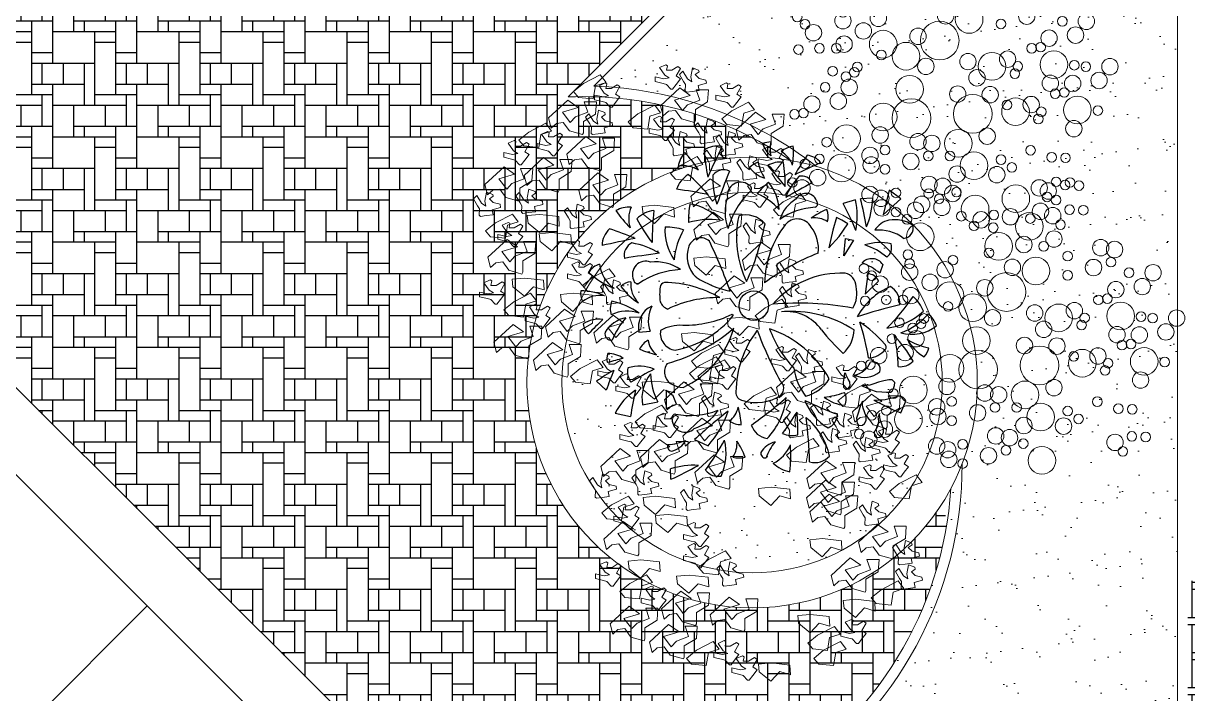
# Model space of a CAD drawing. Header units: millimetres. Extents: x 383 to 523, y 252 to 344.
# Drawn here: x 507.16 to 515.47, y 327.76 to 332.53 of the extents above; entities that cross this region are included whole.
import ezdxf

# ---------------------------------------------------------------- set-up
doc = ezdxf.new("R2010")
doc.units = ezdxf.units.MM
doc.header["$MEASUREMENT"] = 0
doc.layers.add('muebles', color=193, linetype='Continuous')
for name, color, linetype, lineweight in [('muros', 5, 'Continuous', 30), ('plantas', 76, 'Continuous', 15), ('vegetacion', 104, 'Continuous', 0)]:
    doc.layers.add(name, color=color, linetype=linetype, lineweight=lineweight)
pattern_1 = [(37.5, (238.1365, 107.74465), (-0.01200023, 0.36705993), [0, -0.28956, 0, -0.32385, 0, -0.3095625]), (7.5, (238.1365, 107.74465), (0.33714246, 0.5376188), [0, -0.15621, 0, -0.260985, 0, -0.1000125]), (327.5, (237.90218, 107.74465), (0.59324428, 0.0010779), [0, -0.09525, 0, -0.3429, 0, -0.447675]), (317.5, (237.9022, 107.74465), (0.57266734, 0.167197), [0, -0.047625, 0, -0.22479, 0, -0.257175])]
pattern_2 = [(90, (0, 0.225), (-0.6, 4e-17), [0.075, -0.15, 0.3, -0.225]), (0, (0.375, 0.225), (0, 0.75), [0.45, -0.15]), (90, (0.075, 0.15), (-0.6, 4e-17), [0.075, -0.225, 0.075, -0.375]), (0, (0.075, 0.15), (0, 0.75), [0.15, -0.45]), (90, (0.825, -0.225), (-0.6, 4e-17), [0.525, -0.225]), (0, (0.225, 0.075), (0, 0.75), [0.15, -0.45]), (90, (0.375, 0), (-0.6, 4e-17), [0.6, -0.15]), (0, (0.225, 0), (0, 0.75), [0.45, -0.15]), (90, (0.675, -0.3), (-0.6, 4e-17), [0.525, -0.225]), (90, (0.525, 0.225), (-0.6, 4e-17), [0.225, -0.525]), (0, (0.525, 0.3), (0, 0.75), [0.45, -0.15]), (90, (0.75, 0.3), (-0.6, 4e-17), [0.15, -0.6]), (0, (0.375, 0.45), (0, 0.75), [0.525, -0.075]), (0, (0.225, 0.6), (0, 0.75), [0.375, -0.225]), (90, (0.45, 0.6), (-0.6, 4e-17), [0.15, -0.6]), (90, (0.3, 0.3), (-0.6, 4e-17), [0.225, -0.075, 0.15, -0.3]), (0, (0.075, 0.525), (0, 0.75), [0.3, -0.3])]

# ---------------------------------------------------------------- blocks, each defined once
blk = doc.blocks.new('dfghjlkññpo')
at = {"layer": 'vegetacion', "lineweight": 0}
for centre, radius in [((443.2989, 257.3986), 0.0537), ((443.4089, 257.4379), 0.0314), ((443.4993, 257.434), 0.0314), ((442.5757, 257.3619), 0.0314), ((442.7329, 257.3619), 0.0537), ((443.1456, 257.3279), 0.0904), ((443.3499, 257.3397), 0.0314), ((442.4893, 257.2518), 0.0537), ((442.6622, 257.2715), 0.0537), ((443.3067, 257.2454), 0.0537), ((443.4968, 257.2568), 0.0314), ((443.5871, 257.2529), 0.0314), ((442.4343, 257.1929), 0.0314), ((442.7895, 257.2136), 0.0314), ((442.9191, 257.19), 0.0537), ((443.0017, 257.2215), 0.0314), ((443.1103, 257.21), 0.0537), ((443.2335, 257.1468), 0.0904), ((443.2399, 257.1983), 0.0314), ((443.3867, 257.2175), 0.0537), ((442.5207, 257.079), 0.0904), ((442.872, 257.1507), 0.0314), ((442.9977, 257.139), 0.0314), ((443.4378, 257.1586), 0.0314), ((443.0331, 257.0172), 0.0904), ((443.1981, 257.0289), 0.0537), ((443.3946, 257.0643), 0.0537), ((443.7006, 257.0078), 0.0537), ((442.4398, 256.9621), 0.0314), ((442.9702, 256.9739), 0.0314), ((443.3278, 257.0172), 0.0314), ((443.4845, 256.9528), 0.0314), ((443.791, 256.996), 0.0537), ((442.1529, 256.8718), 0.0314), ((442.4516, 256.9032), 0.0314), ((442.6834, 256.8639), 0.0537), ((442.7345, 256.9268), 0.0314), ((443.1235, 256.8796), 0.0537), ((443.2767, 256.8561), 0.0904), ((443.6535, 256.8781), 0.0537), ((443.7674, 256.9135), 0.0314), ((442.204, 256.8246), 0.0314), ((442.4516, 256.8482), 0.0537), ((442.5852, 256.7814), 0.0537), ((443.0842, 256.7185), 0.1264), ((443.4845, 256.8271), 0.0314), ((443.8858, 256.8443), 0.0314), ((444.0429, 256.8443), 0.0537), ((442.259, 256.7696), 0.0537), ((442.7148, 256.6949), 0.0904), ((442.9427, 256.746), 0.0537), ((443.7993, 256.7342), 0.0537), ((443.9722, 256.7539), 0.0537), ((442.1608, 256.6596), 0.0314), ((442.2983, 256.6674), 0.0314), ((442.4083, 256.6674), 0.0314), ((442.4594, 256.6949), 0.0537), ((442.8641, 256.6164), 0.0904), ((443.6854, 256.6674), 0.0314), ((443.7443, 256.6753), 0.0314), ((442.703, 256.6242), 0.0314), ((442.9938, 256.5496), 0.0537), ((443.2689, 256.581), 0.0537), ((443.426, 256.5496), 0.0904), ((443.5282, 256.5967), 0.0537), ((443.8307, 256.5614), 0.0904), ((444.1968, 256.548), 0.0537), ((442.3848, 256.5181), 0.0314), ((442.5262, 256.5103), 0.0314), ((442.5459, 256.5456), 0.0314), ((443.3278, 256.4749), 0.0537), ((443.5753, 256.5024), 0.0314), ((443.595, 256.5496), 0.0314), ((443.9643, 256.5574), 0.0314), ((444.0397, 256.548), 0.0314), ((442.4927, 256.4129), 0.0537), ((442.4712, 256.4828), 0.0314), ((442.8877, 256.4003), 0.0904), ((443.8072, 256.4395), 0.0537), ((443.9532, 256.4379), 0.0537), ((444.1261, 256.4576), 0.0537), ((442.3355, 256.4129), 0.0314), ((442.4219, 256.3226), 0.0537), ((443.2021, 256.3688), 0.0537), ((443.4142, 256.3649), 0.0537), ((443.8393, 256.3711), 0.0314), ((443.8982, 256.379), 0.0314), ((442.249, 256.3029), 0.0537), ((442.7148, 256.2195), 0.0904), ((442.8995, 256.2116), 0.1264), ((443.3003, 256.2391), 0.1264), ((443.5799, 256.2533), 0.0904), ((443.5243, 256.2981), 0.0314), ((443.6821, 256.3004), 0.0537), ((443.9846, 256.265), 0.0904), ((442.1351, 256.2361), 0.0314), ((442.194, 256.244), 0.0314), ((443.7292, 256.2061), 0.0314), ((443.7489, 256.2533), 0.0314), ((444.1182, 256.2611), 0.0314), ((442.4751, 256.078), 0.0904), ((442.6952, 256.1016), 0.0537), ((443.3946, 256.0938), 0.0537), ((443.9611, 256.1432), 0.0537), ((442.3455, 256.0545), 0.0314), ((442.9427, 256.0584), 0.0537), ((443.0331, 256.0466), 0.0537), ((443.206, 256.0466), 0.0904), ((442.6284, 255.968), 0.0537), ((442.7266, 256.0034), 0.0314), ((443.0095, 255.9641), 0.0314), ((443.151, 255.9641), 0.0314), ((443.3081, 255.9012), 0.0904), ((443.6782, 256.0018), 0.0314), ((442.204, 255.913), 0.0314), ((442.2983, 255.9445), 0.0314), ((442.4437, 255.8855), 0.0904), ((442.6362, 255.9052), 0.0537), ((442.8956, 255.9287), 0.0537), ((443.485, 255.9405), 0.0314), ((443.5557, 255.8894), 0.0314), ((443.8162, 255.9561), 0.0314), ((443.9065, 255.9522), 0.0314), ((442.2865, 255.8226), 0.0537), ((442.7266, 255.8777), 0.0314), ((443.1981, 255.8462), 0.0537), ((443.4575, 255.8423), 0.0537), ((442.1215, 255.7912), 0.0314), ((442.1844, 255.7558), 0.0537), ((442.6284, 255.7126), 0.0537), ((443.0141, 255.7785), 0.0537), ((443.1045, 255.7667), 0.0537), ((443.794, 255.7357), 0.0537), ((443.904, 255.775), 0.0314), ((443.9944, 255.7711), 0.0314), ((442.6998, 255.6881), 0.0537), ((442.798, 255.7235), 0.0314), ((442.967, 255.6488), 0.0537), ((443.0809, 255.6842), 0.0314), ((443.1942, 255.7283), 0.0314), ((443.316, 255.6183), 0.0904), ((443.8451, 255.6768), 0.0314), ((442.7076, 255.6253), 0.0537), ((442.798, 255.5978), 0.0314)]:
    blk.add_circle(centre, radius, dxfattribs=at)
blk = doc.blocks.new('BRANCHO1', base_point=(16.66, 36.12))
for p, q in [((16.573, 36.1498), (16.6363, 36.2083)), ((16.6707, 36.1837), (16.619, 36.1683)), ((16.6363, 36.2083), (16.6707, 36.1837)), ((16.7024, 36.1683), (16.6909, 36.2022)), ((16.6909, 36.2022), (16.7311, 36.2022)), ((16.7311, 36.2022), (16.7283, 36.1621)), ((16.5817, 36.1159), (16.573, 36.1498)), ((16.619, 36.1683), (16.6449, 36.1344)), ((16.6449, 36.1344), (16.6622, 36.1529)), ((16.6622, 36.1529), (16.7024, 36.1683)), ((16.7283, 36.1621), (16.688, 36.1375)), ((16.5989, 36.1313), (16.5817, 36.1159)), ((16.6219, 36.1344), (16.5989, 36.1313)), ((16.642, 36.1067), (16.6219, 36.1344)), ((16.6851, 36.0944), (16.642, 36.1067)), ((16.688, 36.1005), (16.6851, 36.0944)), ((16.688, 36.1375), (16.688, 36.1005))]:
    blk.add_line(p, q)
blk = doc.blocks.new('BRANCHO2', base_point=(16.83, 36.07))
for p, q in [((16.7826, 36.0972), (16.8244, 36.1012)), ((16.8244, 36.1012), (16.8867, 36.0942)), ((16.7857, 36.0721), (16.7826, 36.0972)), ((16.8235, 36.041), (16.7857, 36.0721)), ((16.8534, 36.0726), (16.8235, 36.041)), ((16.8887, 36.0624), (16.8534, 36.0726)), ((16.8867, 36.0942), (16.8887, 36.0624))]:
    blk.add_line(p, q)
blk = doc.blocks.new('BRANCHO3', base_point=(16.71, 35.96))
for p, q in [((16.6899, 36.0349), (16.6698, 36.0256)), ((16.6698, 36.0256), (16.687, 36.001)), ((16.6956, 36.0318), (16.6899, 36.0349)), ((16.6927, 36.0165), (16.6956, 36.0318)), ((16.7301, 36.0288), (16.71, 36.0165)), ((16.7243, 35.9979), (16.7387, 36.0226)), ((16.7387, 36.0226), (16.7301, 36.0288)), ((16.6554, 35.9949), (16.6554, 35.9795)), ((16.6841, 35.9887), (16.6554, 35.9949)), ((16.7014, 35.9918), (16.6841, 35.9887)), ((16.687, 36.001), (16.7014, 35.9918)), ((16.71, 36.0165), (16.6927, 36.0165)), ((16.7387, 35.9887), (16.7243, 35.9979)), ((16.7243, 35.9702), (16.7387, 35.9887)), ((16.6554, 35.9795), (16.6812, 35.9733)), ((16.6812, 35.9733), (16.6927, 35.9702)), ((16.6927, 35.9702), (16.7071, 35.9548)), ((16.7071, 35.9548), (16.7128, 35.9548)), ((16.7128, 35.9548), (16.7243, 35.9702))]:
    blk.add_line(p, q)
blk = doc.blocks.new('dfdfdf dff')
at = {"layer": 'vegetacion', "color": 104, "lineweight": 25}
for p, q in [((752.1212, 199.0426), (752.0861, 198.8955)), ((752.1901, 198.9913), (752.1212, 199.0426)), ((751.9217, 198.9847), (751.8483, 198.9627)), ((752.025, 198.9945), (751.9514, 198.9901)), ((752.0861, 198.8955), (752.1901, 198.9913)), ((751.8091, 198.8789), (751.7864, 198.8055)), ((751.8403, 198.8632), (751.8091, 198.8789)), ((751.8233, 198.7671), (751.8755, 198.8418)), ((751.8755, 198.8418), (751.8403, 198.8632)), ((751.7864, 198.8055), (751.7635, 198.6999)), ((751.7635, 198.6999), (751.8233, 198.7671)), ((751.8528, 198.6515), (751.8615, 198.7546)), ((751.9089, 198.7451), (751.8528, 198.6515)), ((751.8615, 198.7546), (751.9089, 198.7451)), ((751.9951, 198.5459), (751.9792, 198.4237)), ((752.0832, 198.6002), (752.0653, 198.5494)), ((751.9792, 198.4237), (752.0577, 198.5016)), ((751.1882, 198.3052), (751.1942, 198.2979)), ((750.634, 198.1985), (750.7003, 198.2049)), ((751.8516, 197.9262), (751.8486, 197.9019)), ((751.856, 197.9562), (751.8516, 197.9262)), ((751.8628, 197.9541), (751.856, 197.9562)), ((751.8659, 197.9435), (751.8628, 197.9541)), ((751.8783, 197.9196), (751.8659, 197.9435)), ((751.8879, 197.9041), (751.8783, 197.9196)), ((752.1199, 197.916), (752.0894, 197.9099)), ((752.1389, 197.9153), (752.1199, 197.916)), ((752.1551, 197.8991), (752.1389, 197.9153)), ((750.3822, 197.9068), (750.4395, 197.8536)), ((750.7957, 197.8522), (750.7952, 197.7447)), ((750.8374, 197.8203), (750.7957, 197.8522)), ((751.8486, 197.9019), (751.8506, 197.8715)), ((751.8506, 197.8715), (751.8647, 197.8592)), ((751.8647, 197.8592), (751.8774, 197.8635)), ((751.8774, 197.8635), (751.8888, 197.88)), ((751.8888, 197.88), (751.8879, 197.9041)), ((751.9847, 197.8827), (751.9579, 197.8806)), ((751.9579, 197.8806), (751.9843, 197.8707)), ((751.9843, 197.8707), (752.0112, 197.8576)), ((752.006, 197.8839), (751.9847, 197.8827)), ((752.031, 197.8925), (752.006, 197.8839)), ((752.0112, 197.8576), (752.0434, 197.8463)), ((752.0573, 197.9019), (752.031, 197.8925)), ((752.0434, 197.8463), (752.0786, 197.8442)), ((752.0894, 197.9099), (752.0573, 197.9019)), ((752.0786, 197.8442), (752.1061, 197.8423)), ((752.1287, 197.8419), (752.1392, 197.849)), ((752.1392, 197.849), (752.1473, 197.8652)), ((752.1473, 197.8652), (752.1525, 197.8812)), ((752.1525, 197.8812), (752.1551, 197.8991)), ((750.6552, 197.7674), (750.7456, 197.7849)), ((750.8574, 197.7711), (750.8374, 197.8203)), ((751.9618, 197.7883), (751.9508, 197.7645)), ((751.9619, 197.7645), (751.9618, 197.7883)), ((752.1061, 197.8423), (752.1287, 197.8419)), ((752.1907, 197.7189), (752.2196, 197.7898)), ((750.4936, 197.7185), (750.5846, 197.6979)), ((750.7952, 197.7447), (750.8574, 197.7711)), ((751.9395, 197.7243), (751.9277, 197.6877)), ((751.9508, 197.7645), (751.9395, 197.7243)), ((751.9669, 197.7472), (751.9619, 197.7645)), ((751.9745, 197.725), (751.9669, 197.7472)), ((751.984, 197.6972), (751.9745, 197.725)), ((752.0646, 197.7159), (752.055, 197.6952)), ((752.0648, 197.6921), (752.0646, 197.7159)), ((751.9277, 197.6877), (751.9312, 197.6561)), ((751.9312, 197.6561), (751.9418, 197.645)), ((751.9418, 197.645), (751.9627, 197.6473)), ((751.9627, 197.6473), (751.9744, 197.6573)), ((751.9744, 197.6573), (751.9848, 197.6745)), ((751.9848, 197.6745), (751.984, 197.6972)), ((752.0697, 197.6749), (752.0648, 197.6921)), ((752.0773, 197.6526), (752.0697, 197.6749)), ((752.0868, 197.6248), (752.0773, 197.6526)), ((752.0315, 197.6062), (752.0341, 197.5837)), ((752.0341, 197.5837), (752.0447, 197.5726)), ((752.0447, 197.5726), (752.0656, 197.575)), ((752.0656, 197.575), (752.0772, 197.585)), ((752.0772, 197.585), (752.0876, 197.6021)), ((752.0876, 197.6021), (752.0868, 197.6248)), ((750.9648, 197.5608), (751.0452, 197.524)), ((750.8238, 197.3251), (750.8222, 197.387))]:
    blk.add_line(p, q, dxfattribs=at)
blk.add_circle((751.3168, 198.356), 0.0873, dxfattribs=at)
for centre, radius, start, end in [((751.0974, 199.1738), 0.1305, 76.53875, 125.84184), ((756.1952, 196.833), 5.6364, 154.03525, 156.06796), ((751.5006, 199.3541), 0.1354, 194.09401, 232.54421), ((751.4245, 199.1452), 0.1834, 92.2, 107.38014), ((751.6038, 199.2894), 0.1904, 168.15583, 192.98708), ((751.5755, 199.1536), 0.1519, 99.10708, 128.93763), ((750.9103, 199.2704), 0.6421, 352.83339, 2.95762), ((751.0419, 199.1497), 0.1787, 139.2446, 169.07516), ((750.3549, 198.7503), 0.7554, 32.97092, 43.09514), ((753.0778, 199.4861), 2.0672, 185.73517, 190.21911), ((751.4052, 199.1414), 0.1502, 18.98732, 60.13102), ((753.0829, 198.2566), 1.7571, 145.59764, 150.08158), ((751.6248, 199.1388), 0.1109, 36.40122, 85.70432), ((750.8979, 199.0097), 0.1768, 59.12485, 100.26854), ((751.1384, 199.0801), 0.0827, 65.60143, 141.68652), ((751.4271, 199.2768), 0.1693, 215.72321, 254.17342), ((751.4349, 198.9991), 0.2292, 113.82921, 129.00934), ((751.5769, 199.2492), 0.238, 189.78504, 214.61629), ((751.4717, 199.0672), 0.1411, 81.28942, 120.82175), ((749.9311, 197.8402), 1.9934, 37.89155, 42.55796), ((750.4825, 199.0558), 1.0217, 0.48448, 8.49093), ((753.6549, 194.8244), 4.7909, 113.89772, 115.93043), ((751.014, 198.9933), 0.166, 121.42695, 160.95928), ((750.133, 198.2329), 1.202, 40.62201, 48.62846), ((751.5377, 199.1066), 0.4648, 176.93817, 198.61502), ((757.9088, 196.4685), 7.2524, 158.2542, 159.92237), ((751.2384, 199.0104), 0.0792, 53.45646, 188.7409), ((751.2035, 198.9158), 0.2645, 2.43197, 40.88218), ((751.874, 198.8539), 0.3951, 136.80064, 158.47749), ((751.6001, 199.0555), 0.0703, 25.4639, 101.549), ((750.5589, 196.7213), 2.3452, 78.02907, 82.69548), ((751.623, 198.6919), 0.4747, 133.12166, 165.00702), ((751.2784, 199.0512), 0.024, 327.42984, 72.51528), ((751.6229, 198.8034), 0.3582, 127.59604, 142.77618), ((751.1913, 198.6782), 0.3719, 41.9891, 66.82035), ((754.5687, 193.6486), 6.1646, 118.11668, 119.78484), ((751.6269, 198.9554), 0.0674, 13.31894, 148.60337), ((751.35, 198.8707), 0.4214, 167.73357, 182.91371), ((750.8876, 198.6537), 0.3112, 42.5695, 81.0197), ((751.4085, 198.9125), 0.2629, 160.92598, 201.84158), ((751.6838, 198.7985), 0.2235, 120.78846, 161.70406), ((751.6752, 198.96), 0.0204, 287.29231, 32.37775), ((750.2609, 198.1186), 1.7978, 22.34047, 28.00221), ((751.4516, 198.888), 0.48, 349.67766, 11.61801), ((748.6415, 198.1893), 3.4054, 10.74004, 13.60162), ((751.4437, 199.0338), 0.5826, 338.88275, 356.12929), ((750.5818, 198.7634), 0.1787, 88.227, 118.05756), ((751.1224, 199.3458), 0.7554, 214.20702, 224.33124), ((750.75, 198.873), 0.1768, 157.03362, 198.17731), ((750.7405, 198.7562), 0.166, 96.34288, 135.87521), ((753.057, 198.7008), 2.3452, 174.60668, 179.27309), ((751.8194, 198.7623), 0.6056, 167.95351, 205.7832), ((751.2698, 198.7457), 0.1492, 40.0288, 106.57667), ((751.7023, 198.5376), 0.4035, 92.98414, 124.86949), ((751.9969, 198.3757), 0.6043, 113.9369, 124.06112), ((751.6156, 198.8844), 0.1429, 347.95688, 17.78744), ((750.5461, 198.7145), 0.1305, 131.46032, 180.76341), ((749.8061, 196.8512), 2.0672, 67.08305, 71.567), ((751.676, 199.4486), 1.202, 208.6737, 216.68015), ((751.0996, 198.8049), 0.3112, 176.28246, 214.73266), ((750.7862, 198.4015), 0.4214, 74.38845, 89.56859), ((751.0568, 198.4308), 0.4375, 82.12663, 106.95788), ((749.7538, 199.1751), 1.6639, 336.02091, 348.43912), ((751.9671, 198.4766), 0.5865, 142.26518, 178.43406), ((751.576, 198.7792), 0.092, 28.16378, 142.23256), ((751.4995, 198.6971), 0.2014, 351.78737, 38.53965), ((751.6778, 198.7363), 0.1414, 56.7635, 97.9072), ((752.1506, 198.7314), 0.1361, 103.19528, 147.9462), ((752.1527, 198.6685), 0.1982, 56.25338, 99.6525), ((752.2013, 198.8187), 0.0633, 275.16293, 13.38986), ((751.7091, 193.2268), 5.6364, 101.2342, 103.26691), ((751.2798, 198.5908), 0.4375, 150.34428, 175.17553), ((751.0018, 198.6834), 0.0755, 47.1554, 159.21839), ((752.0608, 198.5638), 0.2412, 52.69721, 96.09413), ((750.6284, 198.654), 0.0827, 115.61564, 191.70073), ((750.5149, 198.2703), 0.4648, 58.68714, 80.36399), ((751.0912, 198.6495), 0.1711, 159.21839, 226.92974), ((748.1331, 197.346), 3.2352, 19.80028, 25.50047), ((752.065, 198.4403), 0.2903, 76.57537, 107.87794), ((751.8612, 198.3553), 0.3791, 49.58832, 72.38522), ((752.0655, 198.7008), 0.0704, 306.03488, 18.07194), ((751.688, 191.475), 7.2524, 97.37979, 99.04796), ((750.6744, 198.5411), 0.0792, 68.56126, 203.8457), ((750.7326, 198.3536), 0.2629, 55.46058, 96.37618), ((752.2395, 197.3141), 1.4582, 111.76288, 126.07694), ((752.018, 198.557), 0.0782, 33.49602, 137.36996), ((751.8321, 198.2666), 0.3665, 50.4916, 69.50718), ((750.4304, 198.4957), 0.1108, 105.59255, 148.49779), ((750.6482, 198.8856), 0.4557, 226.74283, 249.22665), ((750.6045, 198.6276), 0.2054, 187.03535, 234.97541), ((750.9007, 198.0958), 0.4747, 92.29514, 124.1805), ((751.8337, 198.0138), 0.5354, 87.26099, 139.06893), ((751.842, 198.4677), 0.0827, 1.94169, 77.92382), ((751.9928, 198.4763), 0.0696, 21.31822, 88.14247), ((750.5923, 198.4098), 0.0887, 94.30237, 137.20761), ((750.8242, 198.6815), 0.3646, 215.45266, 237.93647), ((750.7495, 198.486), 0.1643, 175.74518, 223.68523), ((750.6259, 198.5111), 0.024, 184.78688, 289.87232), ((751.0706, 198.4209), 0.3133, 171.71503, 187.54636), ((750.7884, 198.4655), 0.0279, 93.97606, 178.96066), ((750.7796, 197.8222), 0.6712, 60.03687, 89.40744), ((751.314, 199.0674), 0.6404, 237.97339, 257.65436), ((751.7617, 198.4294), 0.168, 328.52121, 14.1457), ((752.2955, 198.0885), 0.4164, 113.67715, 151.17661), ((752.07, 198.3704), 0.1152, 355.01671, 59.63393), ((750.3763, 198.4256), 0.0887, 167.34222, 210.24746), ((750.284, 198.0805), 0.3646, 66.61336, 89.09717), ((750.4027, 198.2529), 0.1643, 80.86459, 128.80465), ((751.0998, 197.7325), 0.6713, 88.71579, 115.92673), ((751.3036, 199.0567), 1.1575, 313.92827, 326.07532), ((752.1126, 198.2395), 0.2286, 21.56533, 48.50014), ((750.5747, 198.337), 0.1108, 156.05204, 198.95728), ((750.3771, 197.9366), 0.4557, 55.32318, 77.80699), ((750.7712, 198.2275), 0.1403, 115.65565, 191.94264), ((750.8798, 198.2675), 0.1902, 152.95421, 199.2105), ((750.8279, 198.4056), 0.0726, 200.84041, 252.65251), ((751.5823, 196.5903), 1.7808, 79.56021, 94.93332), ((752.7733, 195.7697), 2.6567, 102.79823, 108.49225), ((750.3975, 198.1021), 0.1734, 82.64194, 122.8954), ((751.9825, 196.6167), 2.278, 133.31732, 136.35841), ((750.5906, 198.1021), 0.1852, 100.51894, 148.41737), ((750.5648, 198.1189), 0.2054, 69.57442, 117.51447), ((750.953, 197.9453), 0.5214, 139.45473, 156.68329), ((750.7433, 198.6607), 0.5787, 280.58172, 321.17251), ((750.8994, 198.9058), 0.6664, 269.59045, 295.68376), ((751.5375, 197.63), 0.6923, 57.18242, 94.69072), ((751.5093, 198.0662), 0.2553, 34.88569, 96.39684), ((751.5612, 197.6663), 0.7062, 41.00525, 56.9493), ((750.6542, 197.8233), 1.3634, 9.38133, 18.60148), ((752.0661, 198.5991), 0.3782, 276.14644, 313.22888), ((752.0602, 198.5582), 0.3858, 289.86431, 319.54428), ((752.2519, 198.187), 0.158, 18.59217, 49.89216), ((750.3865, 198.2536), 0.0834, 184.05416, 230.94752), ((750.4695, 198.1893), 0.038, 165.15001, 276.96806), ((750.8631, 198.1929), 0.1019, 170.57874, 262.41909), ((750.8835, 197.9805), 0.2591, 87.55414, 117.85402), ((750.525, 199.0191), 1.0434, 285.43163, 310.19046), ((750.6646, 198.3749), 0.5551, 294.64616, 344.01502), ((751.8285, 197.8361), 0.6176, 142.76613, 179.23916), ((753.8446, 199.1694), 2.6852, 200.93947, 207.9653), ((752.0144, 198.4308), 0.6397, 199.29154, 224.14396), ((751.1982, 197.6068), 0.6484, 28.97023, 70.873), ((752.8185, 199.0949), 1.4101, 218.74876, 226.45259), ((751.7234, 198.2162), 0.1893, 310.76919, 358.67055), ((752.2565, 198.4164), 0.2305, 253.55711, 309.03379), ((750.7609, 198.0277), 0.1429, 120.44196, 150.27252), ((750.8281, 198.1737), 0.1414, 189.24858, 230.39228), ((752.0799, 198.1108), 0.0236, 321.11678, 52.98838), ((751.5616, 197.6289), 0.8065, 29.54292, 43.05711), ((751.4698, 197.9975), 0.7049, 359.74364, 14.96294), ((752.4152, 198.443), 0.342, 236.74907, 260.1508), ((752.482, 198.3002), 0.2919, 209.37152, 238.41279), ((750.5096, 198.0421), 0.0667, 154.1553, 201.04866), ((750.4568, 197.9326), 0.1387, 52.74308, 92.99654), ((750.8785, 198.6525), 0.6043, 246.42198, 256.5462), ((751.9925, 198.1813), 0.1359, 272.89193, 321.11678), ((752.2346, 198.1335), 0.1251, 319.06464, 347.3237), ((750.9637, 196.2704), 1.8224, 103.41846, 106.45955), ((750.6751, 197.9648), 0.109, 168.84137, 215.73473), ((750.637, 197.77), 0.2267, 67.42916, 107.68262), ((750.87, 197.9631), 0.084, 143.28106, 240.85214), ((751.9006, 198.0309), 0.3482, 187.53862, 217.67268), ((751.8842, 198.0814), 0.1406, 282.11446, 334.23441), ((752.0254, 197.9794), 0.0434, 336.82193, 109.64564), ((752.188, 198.0957), 0.1022, 262.56628, 317.43706), ((750.8528, 197.274), 0.7886, 117.78977, 126.6363), ((753.3242, 196.806), 3.0691, 157.67755, 160.04148), ((752.1268, 195.3526), 2.9778, 118.10454, 121.14562), ((750.8854, 197.8058), 0.2334, 141.13919, 189.48848), ((751.0992, 197.9623), 0.3956, 181.45074, 206.64357), ((751.5614, 198.0527), 0.243, 285.17368, 327.14851), ((751.9749, 198.0741), 0.1438, 244.81807, 308.95883), ((750.8095, 197.5611), 0.353, 123.6933, 153.52501), ((752.697, 197.3865), 2.1353, 167.33048, 171.61418), ((750.9041, 198.0242), 0.1541, 240.85214, 267.0356), ((751.2562, 197.8387), 0.0456, 172.84326, 265.00883), ((751.4366, 197.8651), 0.058, 315.23719, 51.13092), ((751.3327, 198.0435), 0.2629, 252.16724, 303.49312), ((749.7697, 199.8173), 2.6567, 305.22685, 310.92087), ((751.0961, 197.8562), 0.4164, 316.10578, 353.60523), ((751.9299, 197.9151), 0.3331, 201.38684, 238.8863), ((752.5491, 199.7051), 2.1253, 244.0712, 249.76522), ((751.6819, 198.3189), 0.5088, 275.94006, 289.95503), ((751.8747, 197.9912), 0.2269, 231.84511, 265.63199), ((751.7882, 197.801), 0.0781, 332.46714, 30.42561), ((752.0371, 198.1866), 0.3915, 268.93209, 288.65804), ((752.8877, 199.3976), 1.8176, 241.83877, 247.45204), ((752.1796, 197.7775), 0.0418, 17.01904, 114.32833), ((750.8534, 197.6889), 0.0233, 93.53928, 198.62472), ((750.938, 198.1646), 0.4606, 259.2311, 291.11646), ((750.8878, 197.8703), 0.2551, 287.03543, 327.95103), ((753.2719, 195.0348), 3.421, 128.0309, 132.40554), ((750.5754, 197.9332), 0.6231, 318.94235, 340.90791), ((751.0854, 197.782), 0.1414, 307.56052, 348.70422), ((750.64, 197.5993), 0.6043, 4.73392, 14.85815), ((749.9777, 198.7105), 1.8762, 323.61108, 328.27749), ((750.6167, 197.6288), 0.9616, 357.6781, 5.68455), ((751.7219, 197.7148), 0.0922, 292.92952, 357.54674), ((750.9083, 197.6809), 0.0769, 179.56591, 314.85034), ((751.2457, 197.7921), 0.1429, 238.7539, 268.58446), ((751.412, 197.6817), 0.1152, 197.44533, 262.06256), ((751.3606, 197.3725), 0.4164, 12.58737, 50.08683), ((748.9932, 197.3496), 2.6567, 1.70845, 7.40247), ((751.9722, 197.6695), 0.0868, 313.17873, 17.27246), ((751.5435, 197.7181), 0.1328, 245.34728, 284.87961), ((750.8308, 197.5194), 0.0266, 154.32385, 266.1419), ((750.7775, 197.8947), 0.365, 274.60862, 291.83718), ((750.8001, 197.6192), 0.1296, 282.87455, 330.77298), ((749.2921, 198.602), 2.1253, 324.87549, 330.56951), ((750.8189, 197.4813), 0.3331, 335.75442, 13.25387), ((751.0758, 197.5362), 0.1414, 325.2189, 6.3626), ((750.7068, 197.2271), 0.6043, 22.3923, 32.51653), ((751.4723, 197.4212), 0.1296, 103.06787, 150.9663), ((751.7306, 197.3228), 0.365, 142.00367, 159.23223), ((751.3383, 197.6097), 0.2121, 296.46379, 337.60749), ((750.6299, 197.4695), 0.9065, 353.63719, 3.76142), ((751.2255, 197.5945), 0.1429, 256.41228, 286.24284), ((751.385, 197.4785), 0.0266, 167.69895, 279.517), ((751.6806, 197.5395), 0.1152, 253.92693, 318.54415), ((750.9565, 196.9719), 0.4362, 85.9603, 107.92586), ((749.8322, 199.5048), 2.3947, 294.46267, 298.83731), ((751.1039, 197.4347), 0.0922, 217.09397, 281.7112), ((751.5772, 197.5783), 0.2144, 227.65717, 257.48773)]:
    blk.add_arc(centre, radius, start, end, dxfattribs=at)

msp = doc.modelspace()

# ---------------------------------------------------------------- hatches: boundary and pattern name
at = {"layer": 'muebles'}
h = msp.add_hatch(dxfattribs=at)
h.set_pattern_fill('CS23', color=256, scale=0.015, style=0)
h.set_pattern_definition(pattern_2)
h.paths.add_polyline_path([(507.7257, 338.2682), (511.6206, 334.3849), (510.4875, 333.2553), (509.6028, 334.1374), (509.4341, 333.9693), (511.0994, 332.0582), (513.0388, 334.0023, -0.255836), (513.0621, 334.0256), (513.1643, 334.1282, -0.177677), (513.1245, 334.1346, -0.714249), (513.0631, 334.1556, -0.391612), (513.0948, 334.1898, -0.964867), (513.2117, 334.1856, -0.047416), (513.2107, 334.1746), (513.2637, 334.2278, -0.281828), (513.2318, 334.2799, -0.787042), (513.3424, 334.3067), (513.3604, 334.3247, -0.224641), (513.339, 334.37, -0.551959), (513.4228, 334.4227, -0.120173), (513.4189, 334.4385, -0.841024), (513.4855, 334.4501), (513.7062, 334.6713, -0.391389), (513.739, 334.7043), (513.8142, 334.7796, -0.102517), (513.831, 334.7964), (513.8366, 334.8021, -0.215602), (513.8032, 334.8762, -0.690672), (513.9756, 334.9414), (514.021, 334.987, -0.086101), (514.0352, 335.0011), (514.9709, 335.9392)])
h.paths.add_polyline_path([(513.2443, 334.7932, -0.571036), (513.1574, 334.7419, -0.097949), (513.16, 334.7289, -1), (513.0914, 334.7289, -0.511874), (513.1366, 334.7614, -0.144377), (513.1272, 334.7932, -1)], flags=16)
h.paths.add_polyline_path([(513.3143, 334.9132, -1), (513.2457, 334.9132, -1)], flags=16)
h.paths.add_polyline_path([(512.8531, 334.3785, -1), (512.7845, 334.3785, -1)], flags=16)
h.paths.add_polyline_path([(513.3186, 334.6046, -1), (513.1214, 334.6046, -1)], flags=16)
h.paths.add_polyline_path([(513.51, 334.9132, -1), (513.393, 334.9132, -1)], flags=16)
h.paths.add_polyline_path([(513.4329, 334.8146, -1), (513.3158, 334.8146, -1)], flags=16)
h.paths.add_polyline_path([(512.9088, 334.3271, -0.058062), (512.9079, 334.3192, -0.560416), (512.9931, 334.2671, -1), (512.876, 334.2671, -0.118658), (512.8824, 334.2937, -0.483914), (512.8402, 334.3271, -1)], flags=16)
h.paths.add_polyline_path([(513.166, 334.4771, -0.27565), (513.148, 334.4469, -0.385182), (513.1789, 334.4128, -0.083775), (513.177, 334.4016, -0.25119), (513.2031, 334.3528, -1), (513.086, 334.3528, -0.25119), (513.1122, 334.4016, -0.083775), (513.1103, 334.4128, -0.27565), (513.1283, 334.443, -0.385182), (513.0974, 334.4771, -1)], flags=16)
h.paths.add_polyline_path([(513.5475, 334.7515, -1), (513.4789, 334.7515, -1)], flags=16)
h.paths.add_polyline_path([(512.8617, 334.147, -1), (512.7931, 334.147, -1)], flags=16)
h.paths.add_polyline_path([(513.0117, 334.1556, -1), (512.9431, 334.1556, -1)], flags=16)
h.paths.add_polyline_path([(513.7132, 334.7257, -0.517258), (513.6352, 334.6705, -0.8309), (513.569, 334.6829, -0.360425), (513.5969, 334.7166, -0.03935), (513.5962, 334.7257, -1)], flags=16)
h.paths.add_polyline_path([(513.779, 334.76, -1), (513.7104, 334.76, -1)], flags=16)
h = msp.add_hatch(dxfattribs=at)
h.set_pattern_fill('CS23', color=256, scale=0.015, style=0)
h.set_pattern_definition(pattern_2)
h.paths.add_polyline_path([(502.5365, 336.6171), (499.2079, 336.6171), (499.2079, 335.5616), (501.4685, 335.5638), (507.1343, 329.9149), (507.3544, 333.654), (506.4314, 332.7339)])
h = msp.add_hatch(dxfattribs=at)
h.set_pattern_fill('CS23', color=256, scale=0.015, style=0)
h.set_pattern_definition(pattern_2)
h.paths.add_polyline_path([(510.7558, 329.9739, -0.286703), (511.6577, 331.4175), (511.1403, 332.0112, 0.008562), (511.0504, 332.0091), (511.0994, 332.0582), (509.4341, 333.9693), (508.458, 332.996), (507.5762, 333.8752), (507.3544, 333.654), (507.1343, 329.9149), (510.0588, 326.9991, 0.501249), (513.7575, 329.0077), (513.6957, 329.0787, -0.740819)])
h = msp.add_hatch(dxfattribs=at)
h.set_pattern_fill('CS23', color=256, scale=0.015, style=0)
h.set_pattern_definition(pattern_2)
h.paths.add_polyline_path([(511.1403, 332.0112), (511.6577, 331.4175, -0.15742), (512.6348, 331.5569, 0.152105)])
at = {"layer": 'muebles', "linetype": 'Continuous'}
h = msp.add_hatch(dxfattribs=at)
h.set_pattern_fill('CS41', color=256, scale=0.01, style=0)
h.set_pattern_definition([(0, (0, 0), (0.25, 0.25), [0.45, -0.05]), (0, (0, 0.05), (0.25, 0.25), [0.45, -0.05]), (90, (0.2, 0.05), (-0.25, 0.25), [0.45, -0.05]), (90, (0.25, 0.05), (-0.25, 0.25), [0.45, -0.05])])
h.paths.add_polyline_path([(520.3947, 327.9007, -0.55446), (520.3553, 327.9253, -0.55446), (520.3947, 327.95), (520.3947, 328.0104, -0.55446), (520.3553, 328.035, -0.55446), (520.3947, 328.0597), (520.3947, 328.3816, -0.098215), (520.3702, 328.4169, -0.149806), (520.3313, 328.3919, -0.154195), (520.3398, 328.365, -1), (520.2461, 328.365, -0.240021), (520.2654, 328.4029, -0.246982), (520.2312, 328.4679, -0.730114), (520.3743, 328.5137, -0.076787), (520.3947, 328.5405), (520.3947, 328.5829, -0.113075), (520.3827, 328.616), (520.1568, 328.6134, -0.572049), (520.0761, 328.6125), (519.99, 328.6116, -0.202448), (519.9686, 328.6113), (515.4697, 328.561), (515.4697, 325.3242, 0.017057), (514.7268, 325.037), (519.7772, 325.0935, -0.252435), (519.7648, 325.1164, -0.886812), (519.8189, 325.1229, -0.552456), (519.8931, 325.0948), (520.3947, 325.1004), (520.3947, 325.4039, -0.098215), (520.3702, 325.4392, -0.149806), (520.3313, 325.4142, -0.154195), (520.3398, 325.3873, -1), (520.2461, 325.3873, -0.240021), (520.2654, 325.4252, -0.246982), (520.2312, 325.4902, -0.730114), (520.3743, 325.536, -0.076787), (520.3947, 325.5628), (520.3947, 325.6051, -0.144392), (520.3821, 325.648, -0.144392), (520.3947, 325.6908), (520.3947, 325.7723, -0.242914), (520.3615, 325.8366, -0.029455), (520.3621, 325.8458, -0.143298), (520.3219, 325.8272, -0.614262), (520.2736, 325.8352, -0.279503), (520.2312, 325.9051, -1), (520.389, 325.9051, -0.029455), (520.3884, 325.8959, -0.025511), (520.3947, 325.9009), (520.3947, 326.3385, -0.669735), (520.3478, 326.3578, -0.669735), (520.3947, 326.3771)])
h.paths.add_polyline_path([(519.7648, 328.0941, -0.886812), (519.8189, 328.1006, -0.619135), (519.894, 328.0633, -1), (519.8003, 328.0633, -0.025173), (519.8005, 328.068, -0.507069)], flags=16)
h.paths.add_polyline_path([(519.8369, 328.2004, -1), (519.8917, 328.2004, -1)], flags=16)
h.paths.add_polyline_path([(519.7767, 328.4824, -0.791556), (519.8287, 328.4947, -0.450838), (519.8642, 328.5153, -0.144377), (519.8567, 328.5407, -1), (519.9504, 328.5407, -0.571036), (519.8809, 328.4997, -0.097949), (519.883, 328.4893, -0.791556), (519.831, 328.477, -0.905502)], flags=16)
h.paths.add_polyline_path([(519.8895, 328.1216, -1), (519.9831, 328.1216, -1)], flags=16)
h.paths.add_polyline_path([(519.9192, 328.2279, -1), (519.974, 328.2279, -1)], flags=16)
h.paths.add_polyline_path([(519.9603, 328.3239, -1), (520.0152, 328.3239, -1)], flags=16)
h.paths.add_polyline_path([(519.9946, 328.1764, -1), (520.1523, 328.1764, -1)], flags=16)
h.paths.add_polyline_path([(520.022, 328.3445, -1), (520.1798, 328.3445, -1)], flags=16)
h.paths.add_polyline_path([(520.0076, 328.5579, -1), (520.1013, 328.5579, -1)], flags=16)
h.paths.add_polyline_path([(520.1878, 328.0255, -0.792702), (520.2766, 328.0464, -0.552987), (520.3438, 328.0042, -0.127471), (520.3379, 327.9814, -0.191247), (520.3507, 327.9493, -1), (520.257, 327.9493, -0.127471), (520.2629, 327.9721, -0.073976), (520.255, 327.9834, -0.552987)], flags=16)
h.paths.add_polyline_path([(520.1947, 328.1936, -0.127471), (520.2006, 328.2163, -0.191247), (520.1878, 328.2484, -1), (520.2815, 328.2484, -0.127471), (520.2756, 328.2257, -0.191247), (520.2883, 328.1936, -1)], flags=16)
h.paths.add_polyline_path([(520.2929, 328.1696, -1), (520.3478, 328.1696, -1)], flags=16)
h.paths.add_polyline_path([(520.2929, 328.2793, -1), (520.3478, 328.2793, -1)], flags=16)
h.paths.add_polyline_path([(519.8471, 326.0595, -1), (519.7923, 326.0595, -1)], flags=16)
h.paths.add_polyline_path([(520.1601, 326.3912, -0.571036), (520.0906, 326.3502, -0.097949), (520.0927, 326.3397, -1), (520.0378, 326.3397, -0.511874), (520.0739, 326.3658, -0.144377), (520.0664, 326.3912, -1)], flags=16)
h.paths.add_polyline_path([(520.2161, 326.4872, -1), (520.1613, 326.4872, -1)], flags=16)
h.paths.add_polyline_path([(519.8917, 326.0183, -0.058062), (519.891, 326.012, -0.560416), (519.9591, 325.9703, -1), (519.8655, 325.9703, -0.118658), (519.8706, 325.9916, -0.483914), (519.8369, 326.0183, -1)], flags=16)
h.paths.add_polyline_path([(520.2196, 326.2403, -1), (520.0618, 326.2403, -1)], flags=16)
h.paths.add_polyline_path([(520.311, 326.4083, -1), (520.2173, 326.4083, -1)], flags=16)
h.paths.add_polyline_path([(519.854, 325.8743, -1), (519.7991, 325.8743, -1)], flags=16)
h.paths.add_polyline_path([(520.0975, 326.1383, -0.27565), (520.0831, 326.1142, -0.385182), (520.1078, 326.0869, -0.083775), (520.1062, 326.0779, -0.25119), (520.1272, 326.0389, -1), (520.0335, 326.0389, -0.25119), (520.0544, 326.0779, -0.083775), (520.0529, 326.0869, -0.27565), (520.0673, 326.111, -0.385182), (520.0426, 326.1383, -1)], flags=16)
h.paths.add_polyline_path([(520.3727, 326.4872, -1), (520.279, 326.4872, -1)], flags=16)
h.paths.add_polyline_path([(519.974, 325.8811, -1), (519.9192, 325.8811, -1)], flags=16)
h.paths.add_polyline_path([(520.134, 325.9051, -0.573291), (520.0643, 325.8643, -0.714249), (520.0152, 325.8811, -0.391612), (520.0405, 325.9085, -0.964867)], flags=16)
h.paths.add_polyline_path([(520.2438, 325.9806, -1), (520.1501, 325.9806, -1)], flags=16)
h.paths.add_polyline_path([(520.3029, 326.0948, -0.120173), (520.2998, 326.1075, -1), (520.3547, 326.1075, -0.496393), (520.3199, 326.081, -0.164652), (520.3295, 326.0526, -1), (520.2358, 326.0526, -0.551959)], flags=16)
h.paths.add_polyline_path([(520.0495, 325.7508, -1), (519.9946, 325.7508, -1)], flags=16)
h.paths.add_polyline_path([(519.8287, 325.517, -0.450838), (519.8642, 325.5376, -0.144377), (519.8567, 325.563, -1), (519.9504, 325.563, -0.571036), (519.8809, 325.522, -0.097949), (519.883, 325.5116, -0.791556), (519.831, 325.4993, -0.905502), (519.7767, 325.5047, -0.791556)], flags=16)
h.paths.add_polyline_path([(520.0065, 325.659, -1), (519.9516, 325.659, -1)], flags=16)
h.paths.add_polyline_path([(520.1189, 325.7371, -0.063797), (520.1181, 325.744, -0.311016), (520.1357, 325.7696, -0.04802), (520.1352, 325.7748, -1), (520.1901, 325.7748, -0.311016), (520.1724, 325.7492, -0.04802), (520.1729, 325.744, -0.709819), (520.124, 325.7269, -0.063797), (520.1249, 325.72, -0.138522), (520.1209, 325.7056, -0.385289), (520.163, 325.659, -1), (520.0694, 325.659, -0.22236), (520.0862, 325.695, -0.294721), (520.07, 325.72, -0.709819)], flags=16)
h.paths.add_polyline_path([(520.1013, 325.5801, -1), (520.0076, 325.5801, -1)], flags=16)
h.paths.add_polyline_path([(520.0152, 325.3462, -1), (519.9603, 325.3462, -1)], flags=16)
h.paths.add_polyline_path([(520.1798, 325.3668, -1), (520.022, 325.3668, -1)], flags=16)
h.paths.add_polyline_path([(519.8917, 325.2227, -1), (519.8369, 325.2227, -1)], flags=16)
h.paths.add_polyline_path([(519.974, 325.2502, -1), (519.9192, 325.2502, -1)], flags=16)
h.paths.add_polyline_path([(519.9831, 325.1438, -1), (519.8895, 325.1438, -1)], flags=16)
h.paths.add_polyline_path([(520.1523, 325.1987, -1), (519.9946, 325.1987, -1)], flags=16)
h.paths.add_polyline_path([(520.2815, 325.2707, -0.127471), (520.2756, 325.248, -0.191247), (520.2883, 325.2159, -1), (520.1947, 325.2159, -0.127471), (520.2006, 325.2386, -0.191247), (520.1878, 325.2707, -1)], flags=16)
h.paths.add_polyline_path([(520.3478, 325.3016, -1), (520.2929, 325.3016, -1)], flags=16)
h.paths.add_polyline_path([(520.3478, 325.1919, -1), (520.2929, 325.1919, -1)], flags=16)
at = {"layer": 'plantas', "linetype": 'Continuous'}
h = msp.add_hatch(dxfattribs=at)
h.set_pattern_fill('AR-SAND', color=256, scale=0.0075, style=0)
h.set_pattern_definition(pattern_1)
h.paths.add_polyline_path([(515.3947, 336.2578), (511.2324, 332.0853, -0.160393), (512.8223, 331.5129, -0.331446), (513.9683, 329.9739, -0.123074), (513.7794, 329.2182, -0.526646), (510.0594, 326.9989), (509.8278, 326.7666, -0.061173), (512.2332, 323.6803, -0.076774), (515.3947, 325.3774)])
h = msp.add_hatch(dxfattribs=at)
h.set_pattern_fill('AR-SAND', color=256, scale=0.0075, style=0)
h.set_pattern_definition(pattern_1)
h.paths.add_polyline_path([(511.0058, 329.9739, 1), (513.7183, 329.9739, 1)])

# ---------------------------------------------------------------- linework, layer by layer
at = {"layer": 'muros', "lineweight": 18}
for p, q in [((515.3947, 325.3774), (515.3947, 342.433)), ((511.0504, 332.0091), (515.3947, 336.364)), ((511.2324, 332.0853), (515.4478, 336.3111)), ((506.2821, 326.6131), (508.0472, 328.3835))]:
    msp.add_line(p, q, dxfattribs=at)
at = {"layer": 'muros'}
for p, q in [((510.0593, 326.9987), (501.4685, 335.5638)), ((509.4371, 326.9978), (501.1578, 335.2522))]:
    msp.add_line(p, q, dxfattribs=at)
at = {"layer": 'muros', "lineweight": 18}
for radius in [1.6063, 1.3563]:
    msp.add_circle((512.362, 329.9739), radius, dxfattribs=at)
for radius, start, end in [(2.7016, 51.97593, 88.42475), (2.6266, 55.79237, 92.34932), (2.7016, 245.27351, 0.18339), (2.6266, 245.27351, 356.36694)]:
    msp.add_arc((511.1581, 329.3847), radius, start, end, dxfattribs=at)

# ---------------------------------------------------------------- block references
at = {"layer": 'plantas', "linetype": 'Continuous'}
for name, p, xscale, yscale, zscale in [('dfghjlkññpo', (30.3297, 52.3512), 1.090921757685692, 1.090921757685692, 1.090921757685696), ('dfdfdf dff', (-389.2059, 92.4942), 1.2, 1.2, 1.2), ('dfghjlkññpo', (30.8057, 50.5592), 1.090921757685692, 1.090921757685692, 1.090921757685696)]:
    msp.add_blockref(name, p, dxfattribs=dict(at, xscale=xscale, yscale=yscale, zscale=zscale))
at = {"layer": 'plantas', "yscale": 2.159999999999997, "zscale": 2.16}
for name, p, xscale, rotation in [('BRANCHO3', (511.8973, 332.0553), 2.160000000000008, 315.0000000000102), ('BRANCHO2', (511.2061, 332.0553), 2.159999999999999, 33.6900675259843), ('BRANCHO3', (511.2277, 331.7529), 2.160000000000008, 315.0000000000102), ('BRANCHO2', (511.5949, 331.8393), 2.159999999999999, 33.6900675259843), ('BRANCHO2', (512.2645, 331.8609), 2.159999999999999, 33.6900675259843), ('BRANCHO2', (510.8173, 331.7097), 2.159999999999999, 33.6900675259843), ('BRANCHO3', (512.0053, 331.6881), 2.160000000000008, 315.0000000000102), ('BRANCHO3', (511.8109, 331.6017), 2.160000000000008, 315.0000000000102), ('BRANCHO3', (512.1565, 331.6017), 2.160000000000008, 315.0000000000102), ('BRANCHO3', (512.0701, 331.4937), 2.160000000000008, 315.0000000000102), ('BRANCHO2', (511.8973, 331.4721), 2.159999999999999, 33.6900675259843), ('BRANCHO3', (512.3077, 331.4289), 2.160000000000008, 315.0000000000102), ('BRANCHO3', (510.4285, 331.1697), 2.160000000000008, 315.0000000000102), ('BRANCHO3', (510.7309, 331.1913), 2.160000000000008, 315.0000000000102), ('BRANCHO2', (512.6317, 331.2129), 2.159999999999999, 33.6900675259843), ('BRANCHO3', (511.0765, 331.0833), 2.160000000000008, 315.0000000000102), ('BRANCHO2', (510.5797, 331.0617), 2.159999999999999, 33.6900675259843), ('BRANCHO3', (512.3509, 330.9753), 2.160000000000008, 315.0000000000102), ('BRANCHO3', (512.5885, 330.6945), 2.160000000000008, 315.0000000000102), ('BRANCHO2', (511.2709, 330.6729), 2.159999999999999, 33.6900675259843), ('BRANCHO3', (511.3357, 330.5433), 2.160000000000008, 315.0000000000102), ('BRANCHO3', (512.6101, 330.5217), 2.160000000000008, 315.0000000000102), ('BRANCHO2', (510.7093, 330.5001), 2.159999999999999, 33.6900675259843), ('BRANCHO2', (512.5021, 330.4569), 2.159999999999999, 33.6900675259843), ('BRANCHO2', (512.0485, 330.1329), 2.159999999999999, 33.6900675259843), ('BRANCHO2', (512.0338, 330.0465), 2.159999999999999, 33.6900675259843), ('BRANCHO3', (512.725, 330.0465), 2.160000000000008, 315.0000000000102), ('BRANCHO2', (511.1845, 330.0249), 2.159999999999999, 33.6900675259843), ('BRANCHO2', (512.0917, 330.0249), 2.159999999999999, 33.6900675259843), ('BRANCHO3', (512.0554, 329.7441), 2.160000000000008, 315.0000000000102), ('BRANCHO2', (512.4226, 329.8305), 2.159999999999999, 33.6900675259843), ('BRANCHO2', (513.0922, 329.8521), 2.159999999999999, 33.6900675259843), ('BRANCHO3', (512.833, 329.6793), 2.160000000000008, 315.0000000000102), ('BRANCHO2', (511.645, 329.7009), 2.159999999999999, 33.6900675259843), ('BRANCHO3', (512.6386, 329.5929), 2.160000000000008, 315.0000000000102), ('BRANCHO3', (512.9842, 329.5929), 2.160000000000008, 315.0000000000102), ('BRANCHO3', (512.8978, 329.4849), 2.160000000000008, 315.0000000000102), ('BRANCHO2', (512.725, 329.4633), 2.159999999999999, 33.6900675259843), ('BRANCHO3', (513.1354, 329.4201), 2.160000000000008, 315.0000000000102), ('BRANCHO3', (511.2562, 329.1609), 2.160000000000008, 315.0000000000102), ('BRANCHO3', (511.5586, 329.1825), 2.160000000000008, 315.0000000000102), ('BRANCHO3', (511.9042, 329.0745), 2.160000000000008, 315.0000000000102), ('BRANCHO2', (513.4594, 329.2041), 2.159999999999999, 33.6900675259843), ('BRANCHO2', (511.4074, 329.0529), 2.159999999999999, 33.6900675259843), ('BRANCHO3', (513.1786, 328.9665), 2.160000000000008, 315.0000000000102), ('BRANCHO3', (513.4162, 328.6857), 2.160000000000008, 315.0000000000102), ('BRANCHO2', (512.0986, 328.6641), 2.159999999999999, 33.6900675259843), ('BRANCHO3', (512.1634, 328.5345), 2.160000000000008, 315.0000000000102), ('BRANCHO3', (513.4378, 328.5129), 2.160000000000008, 315.0000000000102), ('BRANCHO2', (511.537, 328.4913), 2.159999999999999, 33.6900675259843), ('BRANCHO2', (513.3298, 328.4481), 2.159999999999999, 33.6900675259843), ('BRANCHO2', (512.8762, 328.1241), 2.159999999999999, 33.6900675259843), ('BRANCHO2', (512.0122, 328.0161), 2.159999999999999, 33.6900675259843), ('BRANCHO2', (512.9194, 328.0161), 2.159999999999999, 33.6900675259843)]:
    msp.add_blockref(name, p, dxfattribs=dict(at, xscale=xscale, rotation=rotation))
at = {"layer": 'plantas', "xscale": 2.160000000000013, "yscale": 2.159999999999997, "zscale": 2.16}
for name, p in [('BRANCHO3', (511.7893, 332.0769)), ('BRANCHO3', (511.3573, 331.9473)), ('BRANCHO3', (512.2213, 331.9473)), ('BRANCHO1', (511.8973, 331.8825)), ('BRANCHO1', (511.0981, 331.7961)), ('BRANCHO3', (511.7461, 331.7097)), ('BRANCHO1', (512.4373, 331.7097)), ('BRANCHO3', (510.9469, 331.6017)), ('BRANCHO3', (510.7093, 331.5369)), ('BRANCHO1', (511.2277, 331.5369)), ('BRANCHO3', (512.5237, 331.4937)), ('BRANCHO1', (510.6445, 331.3209)), ('BRANCHO1', (510.9253, 331.3857)), ('BRANCHO1', (511.3141, 331.2777)), ('BRANCHO1', (512.1133, 331.2345)), ('BRANCHO3', (512.5885, 331.3209)), ('BRANCHO3', (512.4157, 331.2345)), ('BRANCHO2', (510.8605, 331.1049)), ('BRANCHO2', (511.6813, 331.1697)), ('BRANCHO1', (512.1349, 330.9969)), ('BRANCHO3', (510.6661, 330.9537)), ('BRANCHO2', (510.9469, 330.9753)), ('BRANCHO1', (510.6661, 330.8025)), ('BRANCHO3', (511.1629, 330.8241)), ('BRANCHO1', (512.4805, 330.7809)), ('BRANCHO3', (511.1629, 330.6729)), ('BRANCHO2', (512.0485, 330.8025)), ('BRANCHO3', (510.5365, 330.5433)), ('BRANCHO2', (510.7525, 330.6513)), ('BRANCHO1', (512.2861, 330.5433)), ('BRANCHO2', (511.0981, 330.5433)), ('BRANCHO3', (510.8605, 330.3705)), ('BRANCHO1', (511.0765, 330.3057)), ('BRANCHO1', (511.4221, 330.2625)), ('BRANCHO2', (512.2861, 330.3705)), ('BRANCHO1', (510.7093, 330.1977)), ('BRANCHO1', (510.9901, 330.0681)), ('BRANCHO2', (511.9621, 330.2625)), ('BRANCHO3', (512.2861, 330.1329)), ('BRANCHO3', (512.617, 330.0681)), ('BRANCHO3', (511.3789, 329.9817)), ('BRANCHO3', (512.185, 329.9385)), ('BRANCHO3', (513.049, 329.9385)), ('BRANCHO3', (511.5085, 329.8737)), ('BRANCHO1', (512.725, 329.8737)), ('BRANCHO2', (511.6813, 329.9169)), ('BRANCHO1', (511.9258, 329.7873)), ('BRANCHO3', (512.5738, 329.7009)), ('BRANCHO1', (513.265, 329.7009)), ('BRANCHO3', (511.7746, 329.5929)), ('BRANCHO3', (511.537, 329.5281)), ('BRANCHO1', (512.0554, 329.5281)), ('BRANCHO3', (513.3514, 329.4849)), ('BRANCHO1', (511.4722, 329.3121)), ('BRANCHO1', (511.753, 329.3769)), ('BRANCHO1', (512.1418, 329.2689)), ('BRANCHO3', (513.4162, 329.3121)), ('BRANCHO1', (512.941, 329.2257)), ('BRANCHO3', (513.2434, 329.2257)), ('BRANCHO1', (512.9377, 329.0871)), ('BRANCHO2', (512.509, 329.1609)), ('BRANCHO1', (512.9626, 328.9881)), ('BRANCHO3', (511.4938, 328.9449)), ('BRANCHO2', (511.6882, 329.0961)), ('BRANCHO2', (511.7746, 328.9665)), ('BRANCHO1', (511.4938, 328.7937)), ('BRANCHO3', (511.9906, 328.8153)), ('BRANCHO1', (513.3082, 328.7721)), ('BRANCHO2', (512.8762, 328.7937)), ('BRANCHO3', (511.9906, 328.6641)), ('BRANCHO3', (511.3642, 328.5345)), ('BRANCHO2', (511.5802, 328.6425)), ('BRANCHO1', (513.1138, 328.5345)), ('BRANCHO2', (511.9258, 328.5345)), ('BRANCHO3', (511.6882, 328.3617)), ('BRANCHO1', (511.9042, 328.2969)), ('BRANCHO1', (512.2498, 328.2537)), ('BRANCHO2', (513.1138, 328.3617)), ('BRANCHO1', (511.537, 328.1889)), ('BRANCHO2', (512.7898, 328.2537)), ('BRANCHO3', (513.1138, 328.1241)), ('BRANCHO1', (511.8178, 328.0593)), ('BRANCHO3', (512.2066, 327.9729)), ('BRANCHO3', (512.3362, 327.8649)), ('BRANCHO2', (512.509, 327.9081))]:
    msp.add_blockref(name, p, dxfattribs=at)

doc.saveas('drawing.dxf')
